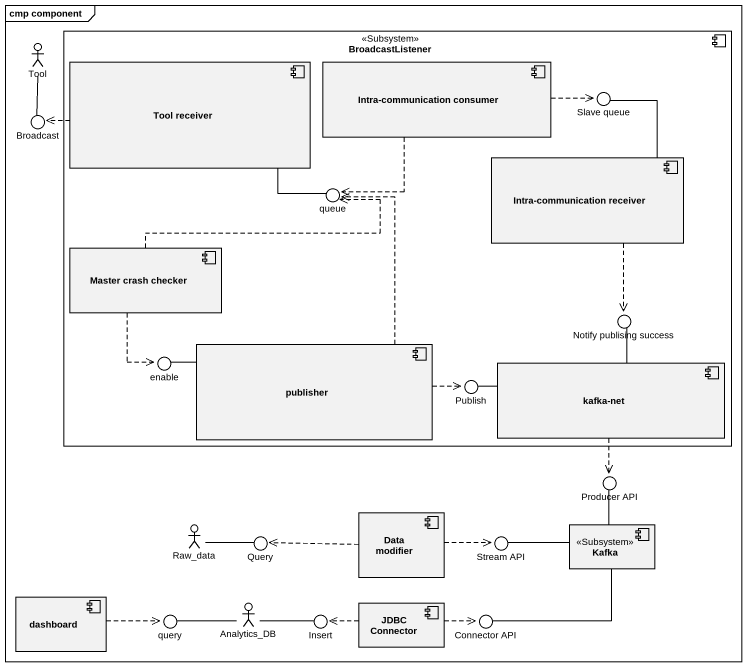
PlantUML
@startuml
mainframe cmp component
actor Tool
component BroadcastListener <<Subsystem>> {
  component "Tool receiver" as Tool_receiver
  component "Intra-communication consumer" as Intra_communication_consumer
  component "Intra-communication receiver" as Intra_communication_receiver
  component "Master crash checker" as Master_crash_checker
  component publisher
  component "kafka-net" as kafka_net
}
() "Slave queue" as Slave_queue
() Broadcast
() "queue" as queue_
() "Notify publising success" as Notify_publising_success
() enable
() Publish
() "Producer API" as Producer_API
component "Data modifier" as Data_modifier
actor Raw_data
() Query
() "Stream API" as Stream_API
component Kafka <<Subsystem>>
component dashboard
() query
actor Analytics_DB
() Insert
component "JDBC Connector" as JDBC_Connector
() "Connector API" as Connector_API
BroadcastListener -up- Slave_queue
BroadcastListener -up- queue_
BroadcastListener -right- Notify_publising_success
BroadcastListener -left- enable
BroadcastListener -- Publish
Tool -- Broadcast
Tool_receiver .left.> Broadcast
Tool_receiver -right- queue_
Intra_communication_consumer .right.> Slave_queue
Intra_communication_consumer ..> queue_
Intra_communication_receiver -up- Slave_queue
Intra_communication_receiver ..> Notify_publising_success
Master_crash_checker .right.> queue_
Master_crash_checker ..> enable
publisher .up.> queue_
publisher -left- enable
publisher .right.> Publish
kafka_net -up- Notify_publising_success
kafka_net -left- Publish
kafka_net ..> Producer_API
Data_modifier .left.> Query
Data_modifier .right.> Stream_API
Raw_data -right- Query
Kafka -up- Producer_API
Kafka -left- Stream_API
Kafka -left- Connector_API
dashboard .right.> query
Analytics_DB -left- query
Analytics_DB -right- Insert
JDBC_Connector .left.> Insert
JDBC_Connector .right.> Connector_API
@enduml
